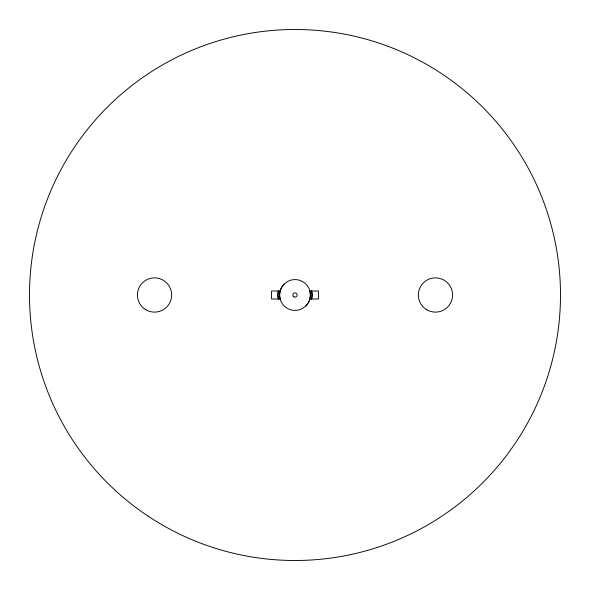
<?xml version="1.0" encoding="UTF-8"?>
<svg xmlns="http://www.w3.org/2000/svg" width="590" height="590" viewBox="0 0 590 590"><rect width="100%" height="100%" fill="white"/><g stroke="black" fill="none" stroke-linecap="round" stroke-linejoin="round"><path stroke-width="0.89" d="M280.11 291.01L279.586 295L280.11 298.99L271.548 298.99L271.548 291.01L280.11 291.01L281.651 287.293L284.1 284.1L287.293 281.651A15.414 15.414 0 0 1 305.9 305.9L302.707 308.349A15.414 15.414 0 0 1 284.1 284.1M309.89 298.99L310.414 295L309.89 291.01L318.453 291.01L318.453 298.99L309.89 298.99L308.349 302.707L305.9 305.9M278.458 290.568L277.868 295L278.458 299.432A17.132 17.132 0 0 1 278.458 290.568M312.132 295L311.542 299.432A17.132 17.132 0 0 0 311.542 290.568L312.132 295M148.075 516.139A265.5 265.5 0 0 0 559.976 311.668A265.5 265.5 0 0 0 176.948 57.186A265.5 265.5 0 0 0 148.075 516.139M145.981 309.831A17.132 17.132 0 0 0 171.668 295A17.132 17.132 0 0 0 145.981 280.169A17.132 17.132 0 0 0 145.981 309.831M426.895 309.831A17.132 17.132 0 0 0 452.589 295A17.132 17.132 0 0 0 426.895 280.169A17.132 17.132 0 0 0 426.895 309.831M293.931 296.851A2.139 2.139 0 0 0 297.139 295A2.139 2.139 0 0 0 293.931 293.149A2.139 2.139 0 0 0 293.931 296.851"/></g></svg>
